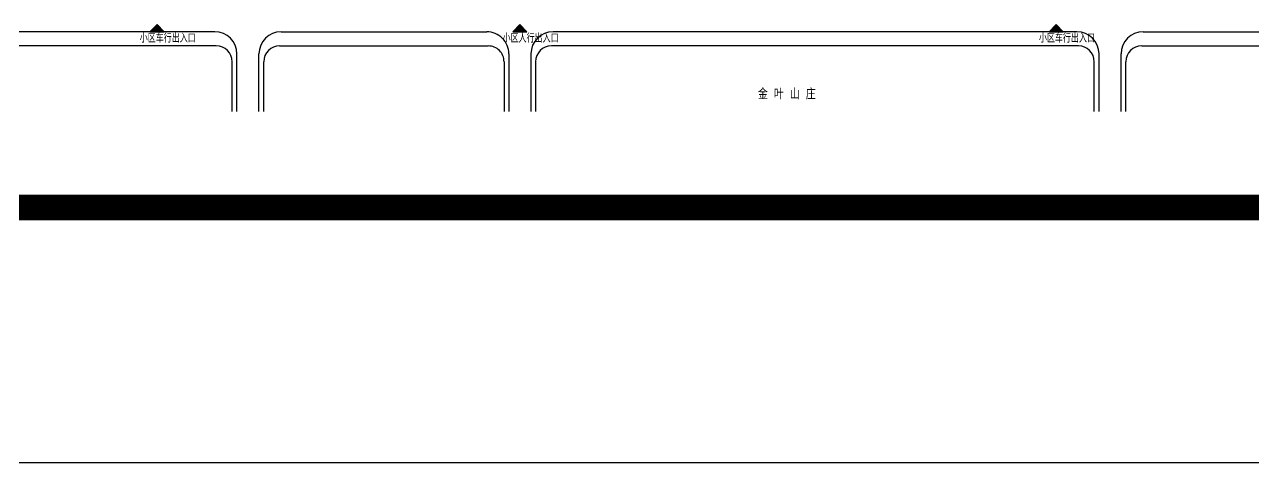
# Model space of a CAD drawing. Extents: x -34815 to 81416, y -425322 to 67478.
# Drawn here: x 1363 to 6183, y -56322 to -54604 of the extents above; entities that cross this region are included whole.
import ezdxf

# ---------------------------------------------------------------- set-up
doc = ezdxf.new("R2010")
doc.units = 0
doc.header["$LTSCALE"] = 1000
doc.header["$MEASUREMENT"] = 0
doc.layers.add('PUB_TITLE', color=7, linetype='Continuous')
doc.layers.add('坯担层', color=7, linetype='Continuous')
doc.styles.add('_TCH_DIM', font='SIMPLEX', dxfattribs={"bigfont": 'GBCBIG'})
doc.styles.get("Standard").update_dxf_attribs({"font": 'gbenor.shx', "bigfont": 'gbcbig.shx'})

# ---------------------------------------------------------------- blocks, each defined once
blk = doc.blocks.new('A1100图框')
at = {"layer": 'PUB_TITLE'}
blk.add_lwpolyline([(-2684, 8078), (81416, 8078), (81416, 67478), (-2684, 67478)], close=True, dxfattribs=at)
at = {"layer": 'PUB_TITLE', "const_width": 100}
blk.add_lwpolyline([(-184, 9078), (80416, 9078), (80416, 66478), (-184, 66478)], close=True, dxfattribs=at)
blk = doc.blocks.new('jhjuuoiuo')
at = {"linetype": 'Continuous'}
for points in [[(270860, 250437), (268610, 248187), (273110, 248187)], [(385660, 250437), (383410, 248187), (387910, 248187)], [(555360, 250437), (553110, 248187), (557610, 248187)]]:
    blk.add_hatch(color=9, dxfattribs=at).paths.add_polyline_path(points)
at = {"color": 9, "linetype": 'Continuous'}
for p, q in [((270860, 250437), (268610, 248187)), ((270860, 250437), (273110, 248187)), ((385660, 250437), (383410, 248187)), ((385660, 250437), (387910, 248187)), ((555360, 250437), (553110, 248187)), ((555360, 250437), (557610, 248187)), ((289123, 248187), (129880, 248187)), ((268610, 248187), (273110, 248187)), ((310123, 248187), (375160, 248187)), ((383410, 248187), (387910, 248187)), ((561909, 248187), (396160, 248187)), ((553110, 248187), (557610, 248187)), ((582909, 248187), (658197, 248187)), ((289623, 243687), (129880, 243687)), ((296123, 222973), (296123, 241187)), ((303123, 222973), (303123, 241187)), ((309623, 243687), (375660, 243687)), ((382160, 241187), (382160, 222973)), ((389160, 241187), (389160, 222973)), ((562409, 243687), (395660, 243687)), ((568909, 222973), (568909, 241187)), ((575909, 222973), (575909, 241187)), ((582409, 243687), (659336, 243687)), ((294623, 222973), (294623, 238687)), ((304623, 222973), (304623, 238687)), ((380660, 238687), (380660, 222973)), ((390660, 238687), (390660, 222973)), ((567409, 222973), (567409, 238687)), ((577409, 222973), (577409, 238687))]:
    blk.add_line(p, q, dxfattribs=at)
for centre, radius, start, end in [((289123, 241187), 7000, 360, 90), ((310123, 241187), 7000, 90, 180), ((375160, 241187), 7000, 359.99997, 90.00001), ((396160, 241187), 7000, 90, 180), ((561909, 241187), 7000, 360, 90), ((582909, 241187), 7000, 90, 180), ((289623, 238687), 5000, 360, 90), ((309623, 238687), 5000, 90, 180), ((375660, 238687), 5000, 359.99997, 90.00001), ((395660, 238687), 5000, 90, 180), ((562409, 238687), 5000, 360, 90), ((582409, 238687), 5000, 90, 180)]:
    blk.add_arc(centre, radius, start, end, dxfattribs=at)
at = {"color": 9, "linetype": 'Continuous', "style": '_TCH_DIM'}
for s, p in [('小区车行出入口', (265390, 244774)), ('小区人行出入口', (380190, 244774)), ('小区车行出入口', (549890, 244774))]:
    blk.add_text(s, height=2531.9, rotation=0, dxfattribs=at).set_placement(p)
at = {"color": 9, "linetype": 'Continuous'}
blk.add_text('金 叶 山 庄', height=3500, rotation=360, dxfattribs=at).set_placement((460968, 226746))
blk = doc.blocks.new('区位图')
at = {"xscale": 0.01549518806859851, "yscale": 0.01549518806859851, "zscale": 0.01549518806859851}
blk.add_blockref('jhjuuoiuo', (158999.1, -172258.5), dxfattribs=at)

msp = doc.modelspace()

# ---------------------------------------------------------------- block references
msp.add_blockref('A1100图框', (0, -64400))
at = {"layer": '坯担层', "xscale": 0.7999999999883585, "yscale": 0.7999999999883585, "zscale": 0.7999999999883585}
msp.add_blockref('区位图', (-128674.1, 80097.9), dxfattribs=at)

doc.saveas('drawing.dxf')
